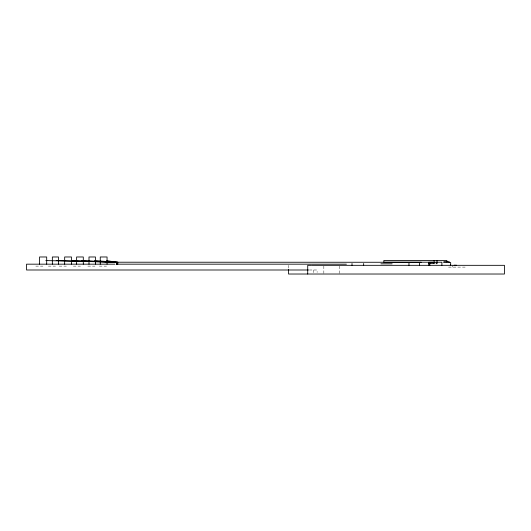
<?xml version="1.0" encoding="UTF-8"?>
<svg xmlns="http://www.w3.org/2000/svg" width="531" height="531" viewBox="0 0 531 531"><rect width="100%" height="100%" fill="white"/><g stroke="black" fill="none" stroke-linecap="round" stroke-linejoin="round"><path stroke-width="0.4" stroke-dasharray="2.65 1.99" d="M35.809 266.131L42.945 266.131M48.381 266.131L55.516 266.131M59.24 266.131L66.382 266.131M73.351 266.131L80.486 266.131M87.854 266.131L94.989 266.131M99.397 266.131L106.539 266.131M448.576 267.113L466.809 267.113M309.321 269.994L317.126 269.994L317.126 272.41M452.565 265.215L452.565 267.113M339.608 266.117L339.608 274.023M323.837 266.117L323.837 274.023M313.463 269.994L313.463 274.023M288.545 265.327L288.545 268.487"/><path stroke-width="0.8" d="M443.79 261.644L449.219 261.644L449.219 262.56M421.209 262.274L116.442 262.214L116.442 264.172M428.53 262.274L432.884 262.274M443.511 262.56L450.666 262.56L450.666 265.327M428.378 263.369L434.219 263.369M380.913 263.827L392.13 263.827M114.902 264.172L26.55 264.172L26.55 269.994L308.491 269.994M116.316 264.172L346.398 264.172M454.098 265.215L456.534 265.215M311.252 265.327L307.714 265.327L307.714 274.023M311.903 265.327L504.45 265.327L504.45 274.023L288.545 274.023L288.545 269.283M45.805 260.575L117.796 262.214L117.796 264.172M56.193 260.575L115.32 262.214M71.346 260.575L115.546 262.214M81.628 260.575L117.271 262.214L117.271 264.172M94.498 260.575L116.017 262.214M106.605 260.575L116.282 262.214M450.461 264.81L450.461 265.327M446.856 261.869L446.856 260.489L383.853 260.489L383.853 262.214L441.892 262.214L441.892 265.327M437.053 260.489L437.053 263.715M436.223 262.214L436.223 263.774M434.079 260.489L434.079 263.369M429.838 263.369L429.838 265.327M429.307 263.369L429.307 265.327M428.809 263.369L428.809 265.327M419.477 262.732L419.477 265.327M408.97 262.732L408.97 265.327M363.655 263.482L363.655 265.327M352.007 263.482L352.007 265.327M117.504 262.214L117.504 264.172M116.986 262.214L116.986 264.172M116.734 262.214L116.734 264.172M107.056 264.172L107.056 256.977L100.259 256.977L100.259 264.172M95.441 264.172L95.441 256.977L88.989 256.977L88.989 264.172M83.301 264.172L83.301 256.977L76.617 256.977L76.617 264.172M71.459 264.172L71.459 256.977L64.663 256.977L64.663 264.172M58.456 264.172L58.456 256.977L52.35 256.977L52.35 264.172M46.688 264.172L46.688 256.977L39.559 256.977L39.559 264.172"/></g></svg>
